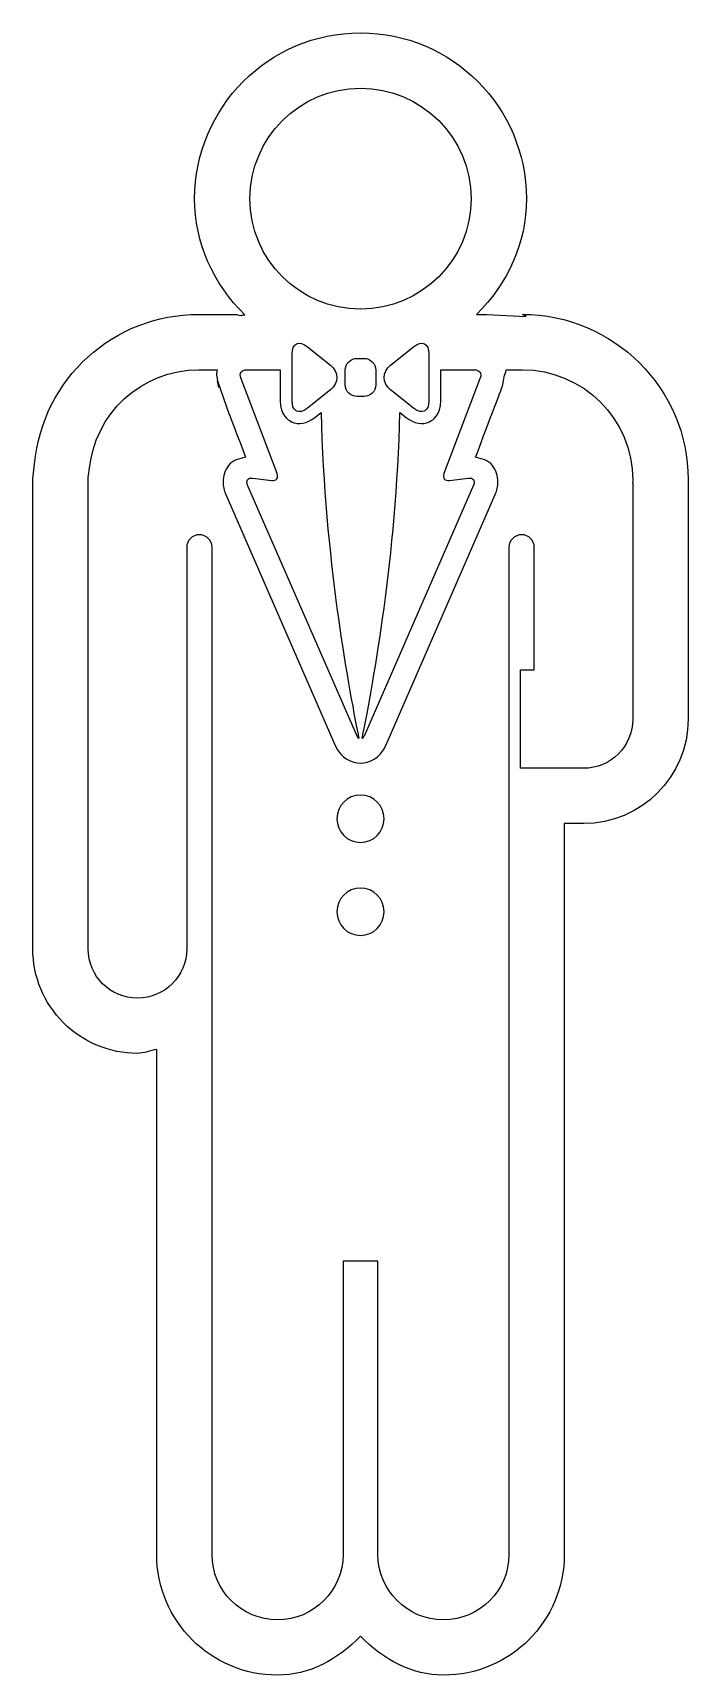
# Model space of a CAD drawing. Header units: centimetres. Extents: x -4.3 to 4.3, y -10.9 to 10.9.
import ezdxf

# ---------------------------------------------------------------- set-up
doc = ezdxf.new("R2010")
doc.units = ezdxf.units.CM
doc.header["$MEASUREMENT"] = 0
doc.layers.add('Camada 1', color=7, linetype='Continuous')

msp = doc.modelspace()

# ---------------------------------------------------------------- linework, layer by layer
at = {"layer": 'Camada 1'}
msp.add_open_spline([(-2.19824, 8.68861), (-2.19824, 8.10314), (-1.9499, 7.55593), (-1.53334, 7.15059), (-1.53334, 7.15059), (-1.55067, 7.14734), (-1.56366, 7.1448), (-1.58747, 7.14048), (-1.58747, 7.14048), (-1.60914, 7.14516), (-1.65245, 7.15493), (-1.65245, 7.15493), (-1.65245, 7.15493), (-1.65245, 7.15493), (-2.14336, 7.15493), (-2.14336, 7.15493), (-2.14336, 7.15493), (-3.27459, 7.15493), (-4.21092, 6.30162), (-4.3221, 5.1704), (-4.3221, 5.1704), (-4.3221, 5.1704), (-4.3416, 4.97765), (-4.3416, 4.97765), (-4.3416, 4.97765), (-4.3416, 4.97765), (-4.34232, -1.25758), (-4.34232, -1.25758), (-4.34232, -1.25758), (-4.34232, -1.6272), (-4.19794, -1.97516), (-3.93589, -2.2372), (-3.93589, -2.2372), (-3.67382, -2.49924), (-3.32587, -2.64363), (-2.95624, -2.64363), (-2.95624, -2.64363), (-2.8689, -2.64363), (-2.78659, -2.60683), (-2.70142, -2.59021), (-2.70142, -2.59021), (-2.70142, -3.0609), (-2.70142, -9.28525), (-2.70142, -9.28525), (-2.70142, -9.28525), (-2.70142, -10.16851), (-1.98239, -10.88717), (-1.0995, -10.88717), (-1.0995, -10.88717), (-0.68006, -10.88717), (-0.30178, -10.68143), (-0.00002, -10.36882), (-0.00002, -10.36882), (0.30248, -10.6814), (0.68001, -10.88717), (1.09946, -10.88717), (1.09946, -10.88717), (1.98309, -10.88717), (2.70141, -10.16851), (2.70141, -9.28525), (2.70141, -9.28525), (2.70141, -9.28525), (2.70141, 0.00147), (2.70141, 0.40321), (2.70141, 0.40321), (2.82772, 0.40321), (2.95623, 0.40321), (2.95623, 0.40321), (2.95623, 0.40321), (3.72077, 0.40321), (4.34233, 1.02514), (4.34233, 1.78928), (4.34233, 1.78928), (4.34233, 1.78928), (4.34233, 4.96354), (4.34233, 4.96388), (4.34233, 4.96388), (4.34233, 6.16731), (3.35692, 7.1531), (2.14555, 7.15452), (2.14555, 7.15452), (2.14555, 7.15452), (2.19754, 7.12708), (2.19754, 7.12708), (2.19754, 7.12708), (2.19754, 7.12708), (1.67631, 7.15489), (1.67631, 7.15489), (1.67631, 7.15489), (1.67631, 7.15489), (1.57812, 7.15489), (1.53698, 7.15489), (1.53698, 7.15489), (1.95134, 7.55952), (2.19897, 8.10493), (2.19897, 8.6886), (2.19897, 8.6886), (2.19895, 9.90107), (1.21211, 10.88719), (0, 10.88719), (0, 10.88719), (-1.21211, 10.88719), (-2.19824, 9.90107), (-2.19824, 8.68861)], degree=3, knots=[0, 0, 0, 0, 0.03703704, 0.03703704, 0.03703704, 0.03703704, 0.07407407, 0.07407407, 0.07407407, 0.07407407, 0.11111111, 0.11111111, 0.11111111, 0.11111111, 0.14814815, 0.14814815, 0.14814815, 0.14814815, 0.18518519, 0.18518519, 0.18518519, 0.18518519, 0.22222222, 0.22222222, 0.22222222, 0.22222222, 0.25925926, 0.25925926, 0.25925926, 0.25925926, 0.2962963, 0.2962963, 0.2962963, 0.2962963, 0.33333333, 0.33333333, 0.33333333, 0.33333333, 0.37037037, 0.37037037, 0.37037037, 0.37037037, 0.40740741, 0.40740741, 0.40740741, 0.40740741, 0.44444444, 0.44444444, 0.44444444, 0.44444444, 0.48148148, 0.48148148, 0.48148148, 0.48148148, 0.51851852, 0.51851852, 0.51851852, 0.51851852, 0.55555556, 0.55555556, 0.55555556, 0.55555556, 0.59259259, 0.59259259, 0.59259259, 0.59259259, 0.62962963, 0.62962963, 0.62962963, 0.62962963, 0.66666667, 0.66666667, 0.66666667, 0.66666667, 0.7037037, 0.7037037, 0.7037037, 0.7037037, 0.74074074, 0.74074074, 0.74074074, 0.74074074, 0.77777778, 0.77777778, 0.77777778, 0.77777778, 0.81481481, 0.81481481, 0.81481481, 0.81481481, 0.85185185, 0.85185185, 0.85185185, 0.85185185, 0.88888889, 0.88888889, 0.88888889, 0.88888889, 0.92592593, 0.92592593, 0.92592593, 0.92592593, 1, 1, 1, 1], dxfattribs=at)
at = {"layer": 'Camada 1', "color": 7}
for points, knots in [([(0, 7.22348), (0.80925, 7.22348), (1.4655, 7.87936), (1.4655, 8.68861), (1.4655, 8.68861), (1.4655, 9.49752), (0.80925, 10.15337), (0, 10.15337), (0, 10.15337), (-0.80854, 10.15337), (-1.46476, 9.49749), (-1.46476, 8.68861), (-1.46476, 8.68861), (-1.46476, 7.87933), (-0.80854, 7.22348), (0, 7.22348)], [0, 0, 0, 0, 0.2, 0.2, 0.2, 0.2, 0.4, 0.4, 0.4, 0.4, 0.6, 0.6, 0.6, 0.6, 1, 1, 1, 1]), ([(-0.90673, 6.62611), (-0.90673, 6.62611), (-0.90673, 6.00995), (-0.90673, 6.00995), (-0.90673, 6.00995), (-0.90673, 5.86594), (-0.81431, 5.82188), (-0.70242, 5.91139), (-0.70242, 5.91139), (-0.70242, 5.91139), (-0.39704, 6.15504), (-0.39704, 6.15504), (-0.39704, 6.15504), (-0.28515, 6.24455), (-0.28515, 6.39147), (-0.39704, 6.48098), (-0.39704, 6.48098), (-0.39704, 6.48098), (-0.70242, 6.72498), (-0.70242, 6.72498), (-0.70242, 6.72498), (-0.81431, 6.81452), (-0.90673, 6.77012), (-0.90673, 6.62611)], [0, 0, 0, 0, 0.14285714, 0.14285714, 0.14285714, 0.14285714, 0.28571429, 0.28571429, 0.28571429, 0.28571429, 0.42857143, 0.42857143, 0.42857143, 0.42857143, 0.57142857, 0.57142857, 0.57142857, 0.57142857, 0.71428571, 0.71428571, 0.71428571, 0.71428571, 1, 1, 1, 1]), ([(0.90673, 6.00994), (0.90673, 6.00994), (0.90673, 6.6261), (0.90673, 6.6261), (0.90673, 6.6261), (0.90673, 6.77011), (0.81505, 6.81454), (0.70242, 6.725), (0.70242, 6.725), (0.70242, 6.725), (0.39706, 6.481), (0.39706, 6.481), (0.39706, 6.481), (0.28443, 6.39149), (0.28443, 6.24457), (0.39706, 6.15506), (0.39706, 6.15506), (0.39706, 6.15506), (0.70242, 5.91141), (0.70242, 5.91141), (0.70242, 5.91141), (0.81505, 5.82188), (0.90673, 5.86593), (0.90673, 6.00994)], [0, 0, 0, 0, 0.14285714, 0.14285714, 0.14285714, 0.14285714, 0.28571429, 0.28571429, 0.28571429, 0.28571429, 0.42857143, 0.42857143, 0.42857143, 0.42857143, 0.57142857, 0.57142857, 0.57142857, 0.57142857, 0.71428571, 0.71428571, 0.71428571, 0.71428571, 1, 1, 1, 1]), ([(0.2014, 6.22145), (0.2014, 6.22145), (0.2014, 6.41494), (0.2014, 6.41494), (0.2014, 6.41494), (0.2014, 6.50085), (0.13139, 6.5716), (0.04474, 6.5716), (0.04474, 6.5716), (0.04474, 6.5716), (-0.04477, 6.5716), (-0.04477, 6.5716), (-0.04477, 6.5716), (-0.13068, 6.5716), (-0.20143, 6.50085), (-0.20143, 6.41494), (-0.20143, 6.41494), (-0.20143, 6.41494), (-0.20143, 6.22145), (-0.20143, 6.22145), (-0.20143, 6.22145), (-0.20143, 6.1352), (-0.13068, 6.06479), (-0.04477, 6.06479), (-0.04477, 6.06479), (-0.04477, 6.06479), (0.04474, 6.06479), (0.04474, 6.06479), (0.04474, 6.06479), (0.13139, 6.06479), (0.2014, 6.1352), (0.2014, 6.22145)], [0, 0, 0, 0, 0.11111111, 0.11111111, 0.11111111, 0.11111111, 0.22222222, 0.22222222, 0.22222222, 0.22222222, 0.33333333, 0.33333333, 0.33333333, 0.33333333, 0.44444444, 0.44444444, 0.44444444, 0.44444444, 0.55555556, 0.55555556, 0.55555556, 0.55555556, 0.66666667, 0.66666667, 0.66666667, 0.66666667, 0.77777778, 0.77777778, 0.77777778, 0.77777778, 1, 1, 1, 1]), ([(3.60886, 4.95632), (3.60886, 5.76486), (2.95338, 6.42034), (2.14481, 6.42108), (2.14481, 6.42108), (2.14481, 6.42108), (1.92897, 6.42108), (1.92897, 6.42108), (1.92897, 6.42108), (1.93114, 6.37597), (1.90804, 6.34853), (1.90804, 6.34853), (1.90804, 6.34853), (1.90804, 6.34853), (1.8806, 6.20126), (1.8806, 6.20055), (1.8806, 6.20055), (1.8806, 6.20055), (1.64814, 5.58801), (1.52397, 5.26062), (1.52397, 5.26062), (1.60771, 5.24078), (1.69576, 5.22162), (1.74775, 5.15198), (1.74775, 5.15198), (1.79612, 5.08774), (1.82067, 5.0112), (1.82067, 4.93145), (1.82067, 4.93145), (1.82067, 4.87695), (1.80911, 4.82064), (1.7853, 4.76648), (1.7853, 4.76648), (1.7853, 4.76648), (0.33499, 1.43844), (0.33499, 1.43844), (0.33499, 1.43844), (0.2599, 1.26662), (0.11266, 1.20563), (0.00003, 1.20563), (0.00003, 1.20563), (-0.1126, 1.20563), (-0.25913, 1.26664), (-0.33422, 1.43844), (-0.33422, 1.43844), (-0.33422, 1.43844), (-1.78528, 4.76646), (-1.78528, 4.76646), (-1.78528, 4.76646), (-1.80838, 4.82059), (-1.82065, 4.87655), (-1.82065, 4.93106), (-1.82065, 4.93106), (-1.82065, 5.01083), (-1.79538, 5.08735), (-1.74776, 5.15159), (-1.74776, 5.15159), (-1.69505, 5.22125), (-1.60772, 5.24038), (-1.52323, 5.2606), (-1.52323, 5.2606), (-1.61779, 5.50928), (-1.73908, 5.82911), (-1.73908, 5.82911), (-1.73908, 5.82911), (-1.73908, 5.82911), (-1.89357, 6.27525), (-1.89357, 6.27525), (-1.89357, 6.27525), (-1.89357, 6.27525), (-1.87698, 6.18466), (-1.87698, 6.18466), (-1.87698, 6.18466), (-1.87698, 6.18466), (-1.90802, 6.34852), (-1.90802, 6.34852), (-1.90802, 6.34852), (-1.90802, 6.34852), (-1.90948, 6.37847), (-1.9008, 6.42107), (-1.9008, 6.42107), (-1.9008, 6.42107), (-2.14336, 6.42105), (-2.14336, 6.42105), (-2.14336, 6.42105), (-2.90713, 6.42105), (-3.528, 5.83412), (-3.59513, 5.08805), (-3.59513, 5.08805), (-3.60381, 5.04545), (-3.60886, 5.00143), (-3.60886, 4.95631), (-3.60886, 4.95631), (-3.60886, 4.95631), (-3.60886, -1.25756), (-3.60886, -1.25756), (-3.60886, -1.25756), (-3.60886, -1.61816), (-3.3165, -1.91055), (-2.95624, -1.91055), (-2.95624, -1.91055), (-2.59527, -1.91055), (-2.3029, -1.61816), (-2.3029, -1.25756), (-2.3029, -1.25756), (-2.3029, -1.25756), (-2.30291, 4.06547), (-2.30291, 4.06547), (-2.30291, 4.06547), (-2.30291, 4.15789), (-2.22785, 4.23295), (-2.13543, 4.23295), (-2.13543, 4.23295), (-2.04301, 4.23295), (-1.96795, 4.15789), (-1.96795, 4.06547), (-1.96795, 4.06547), (-1.96795, 4.06547), (-1.96795, -9.28527), (-1.96795, -9.28527), (-1.96795, -9.28527), (-1.96795, -9.76499), (-1.57883, -10.15371), (-1.09948, -10.15371), (-1.09948, -10.15371), (-0.61939, -10.15371), (-0.23101, -9.76498), (-0.23101, -9.28527), (-0.23101, -9.28527), (-0.23101, -9.28527), (-0.23101, -5.39847), (-0.23101, -5.39847), (-0.23101, -5.39847), (-0.23101, -5.39847), (0.23103, -5.39847), (0.23103, -5.39847), (0.23103, -5.39847), (0.23103, -5.39847), (0.23103, -9.28525), (0.23103, -9.28525), (0.23103, -9.28525), (0.23103, -9.76497), (0.62013, -10.15369), (1.09947, -10.15369), (1.09947, -10.15369), (1.57956, -10.15369), (1.96794, -9.76496), (1.96794, -9.28525), (1.96794, -9.28525), (1.96794, -9.28525), (1.96794, 4.06547), (1.96794, 4.06547), (1.96794, 4.06547), (1.96794, 4.15789), (2.04303, 4.23295), (2.13542, 4.23295), (2.13542, 4.23295), (2.22781, 4.23295), (2.3029, 4.15789), (2.3029, 4.06547), (2.3029, 4.06547), (2.3029, 4.06547), (2.3029, 2.44225), (2.3029, 2.44225), (2.3029, 2.44225), (2.3029, 2.44225), (2.12098, 2.44225), (2.12098, 2.44225), (2.12098, 2.44225), (2.12098, 2.44225), (2.12098, 1.13632), (2.12098, 1.13632), (2.12098, 1.13632), (2.12098, 1.13632), (2.95622, 1.13632), (2.95622, 1.13632), (2.95622, 1.13632), (3.31719, 1.13632), (3.60884, 1.42868), (3.60884, 1.78929), (3.60884, 1.78929), (3.60884, 1.78929), (3.60884, 4.89639), (3.60884, 4.89639), (3.60884, 4.89639), (3.60884, 4.9065), (3.60667, 4.91623), (3.60596, 4.92634), (3.60596, 4.92634), (3.60595, 4.93645), (3.60886, 4.94619), (3.60886, 4.95632)], [0, 0, 0, 0, 0.02040816, 0.02040816, 0.02040816, 0.02040816, 0.04081633, 0.04081633, 0.04081633, 0.04081633, 0.06122449, 0.06122449, 0.06122449, 0.06122449, 0.08163265, 0.08163265, 0.08163265, 0.08163265, 0.10204082, 0.10204082, 0.10204082, 0.10204082, 0.12244898, 0.12244898, 0.12244898, 0.12244898, 0.14285714, 0.14285714, 0.14285714, 0.14285714, 0.16326531, 0.16326531, 0.16326531, 0.16326531, 0.18367347, 0.18367347, 0.18367347, 0.18367347, 0.20408163, 0.20408163, 0.20408163, 0.20408163, 0.2244898, 0.2244898, 0.2244898, 0.2244898, 0.24489796, 0.24489796, 0.24489796, 0.24489796, 0.26530612, 0.26530612, 0.26530612, 0.26530612, 0.28571429, 0.28571429, 0.28571429, 0.28571429, 0.30612245, 0.30612245, 0.30612245, 0.30612245, 0.32653061, 0.32653061, 0.32653061, 0.32653061, 0.34693878, 0.34693878, 0.34693878, 0.34693878, 0.36734694, 0.36734694, 0.36734694, 0.36734694, 0.3877551, 0.3877551, 0.3877551, 0.3877551, 0.40816327, 0.40816327, 0.40816327, 0.40816327, 0.42857143, 0.42857143, 0.42857143, 0.42857143, 0.44897959, 0.44897959, 0.44897959, 0.44897959, 0.46938776, 0.46938776, 0.46938776, 0.46938776, 0.48979592, 0.48979592, 0.48979592, 0.48979592, 0.51020408, 0.51020408, 0.51020408, 0.51020408, 0.53061224, 0.53061224, 0.53061224, 0.53061224, 0.55102041, 0.55102041, 0.55102041, 0.55102041, 0.57142857, 0.57142857, 0.57142857, 0.57142857, 0.59183673, 0.59183673, 0.59183673, 0.59183673, 0.6122449, 0.6122449, 0.6122449, 0.6122449, 0.63265306, 0.63265306, 0.63265306, 0.63265306, 0.65306122, 0.65306122, 0.65306122, 0.65306122, 0.67346939, 0.67346939, 0.67346939, 0.67346939, 0.69387755, 0.69387755, 0.69387755, 0.69387755, 0.71428571, 0.71428571, 0.71428571, 0.71428571, 0.73469388, 0.73469388, 0.73469388, 0.73469388, 0.75510204, 0.75510204, 0.75510204, 0.75510204, 0.7755102, 0.7755102, 0.7755102, 0.7755102, 0.79591837, 0.79591837, 0.79591837, 0.79591837, 0.81632653, 0.81632653, 0.81632653, 0.81632653, 0.83673469, 0.83673469, 0.83673469, 0.83673469, 0.85714286, 0.85714286, 0.85714286, 0.85714286, 0.87755102, 0.87755102, 0.87755102, 0.87755102, 0.89795918, 0.89795918, 0.89795918, 0.89795918, 0.91836735, 0.91836735, 0.91836735, 0.91836735, 0.93877551, 0.93877551, 0.93877551, 0.93877551, 0.95918367, 0.95918367, 0.95918367, 0.95918367, 1, 1, 1, 1]), ([(-1.10524, 5.04546), (-1.08214, 4.98553), (-1.11606, 4.9433), (-1.17959, 4.95161), (-1.17959, 4.95161), (-1.17959, 4.95161), (-1.42793, 4.98373), (-1.42793, 4.98373), (-1.42793, 4.98373), (-1.49146, 4.99204), (-1.52249, 4.95087), (-1.49722, 4.89205), (-1.49722, 4.89205), (-1.49722, 4.89205), (-0.04617, 1.56401), (-0.04617, 1.56401), (-0.04617, 1.56401), (-0.03969, 1.54813), (-0.03104, 1.53731), (-0.02236, 1.53009), (-0.02236, 1.53009), (-0.17685, 2.32276), (-0.47213, 3.91168), (-0.52338, 5.85328), (-0.52338, 5.85328), (-0.52338, 5.85328), (-0.60424, 5.78867), (-0.60424, 5.78867), (-0.60424, 5.78867), (-0.70677, 5.70673), (-0.82009, 5.6858), (-0.91468, 5.73128), (-0.91468, 5.73128), (-0.95942, 5.75295), (-1.0634, 5.82333), (-1.0634, 6.00994), (-1.0634, 6.00994), (-1.0634, 6.00994), (-1.0634, 6.42108), (-1.0634, 6.42108), (-1.0634, 6.42108), (-1.0634, 6.42108), (-1.51098, 6.42108), (-1.51098, 6.42108), (-1.51098, 6.42108), (-1.57522, 6.42108), (-1.60917, 6.37234), (-1.58607, 6.31207), (-1.58607, 6.31207), (-1.58607, 6.31207), (-1.10524, 5.04546), (-1.10524, 5.04546)], [0, 0, 0, 0, 0.07142857, 0.07142857, 0.07142857, 0.07142857, 0.14285714, 0.14285714, 0.14285714, 0.14285714, 0.21428571, 0.21428571, 0.21428571, 0.21428571, 0.28571429, 0.28571429, 0.28571429, 0.28571429, 0.35714286, 0.35714286, 0.35714286, 0.35714286, 0.42857143, 0.42857143, 0.42857143, 0.42857143, 0.5, 0.5, 0.5, 0.5, 0.57142857, 0.57142857, 0.57142857, 0.57142857, 0.64285714, 0.64285714, 0.64285714, 0.64285714, 0.71428571, 0.71428571, 0.71428571, 0.71428571, 0.78571429, 0.78571429, 0.78571429, 0.78571429, 0.85714286, 0.85714286, 0.85714286, 0.85714286, 1, 1, 1, 1]), ([(1.0641, 6.00994), (1.0641, 5.82333), (0.96015, 5.75295), (0.91469, 5.73128), (0.91469, 5.73128), (0.82013, 5.6858), (0.70678, 5.70673), (0.60428, 5.78867), (0.60428, 5.78867), (0.60428, 5.78867), (0.5234, 5.85328), (0.5234, 5.85328), (0.5234, 5.85328), (0.47286, 3.91169), (0.17762, 2.32276), (0.02238, 1.53009), (0.02238, 1.53009), (0.03103, 1.53731), (0.03971, 1.54813), (0.04693, 1.56401), (0.04693, 1.56401), (0.04693, 1.56401), (1.49724, 4.89205), (1.49724, 4.89205), (1.49724, 4.89205), (1.52322, 4.95089), (1.49219, 4.99204), (1.42866, 4.98373), (1.42866, 4.98373), (1.42866, 4.98373), (1.1803, 4.95161), (1.1803, 4.95161), (1.1803, 4.95161), (1.1168, 4.94333), (1.08285, 4.98556), (1.10595, 5.04546), (1.10595, 5.04546), (1.10595, 5.04546), (1.58675, 6.31205), (1.58675, 6.31205), (1.58675, 6.31205), (1.60985, 6.37232), (1.57519, 6.42106), (1.51166, 6.42106), (1.51166, 6.42106), (1.51166, 6.42106), (1.06407, 6.42105), (1.06407, 6.42105), (1.06407, 6.42105), (1.06407, 6.42105), (1.06407, 6.00994), (1.06407, 6.00994), (1.06407, 6.00994), (1.06407, 6.00994), (1.0641, 6.00994), (1.0641, 6.00994)], [0, 0, 0, 0, 0.06666667, 0.06666667, 0.06666667, 0.06666667, 0.13333333, 0.13333333, 0.13333333, 0.13333333, 0.2, 0.2, 0.2, 0.2, 0.26666667, 0.26666667, 0.26666667, 0.26666667, 0.33333333, 0.33333333, 0.33333333, 0.33333333, 0.4, 0.4, 0.4, 0.4, 0.46666667, 0.46666667, 0.46666667, 0.46666667, 0.53333333, 0.53333333, 0.53333333, 0.53333333, 0.6, 0.6, 0.6, 0.6, 0.66666667, 0.66666667, 0.66666667, 0.66666667, 0.73333333, 0.73333333, 0.73333333, 0.73333333, 0.8, 0.8, 0.8, 0.8, 0.86666667, 0.86666667, 0.86666667, 0.86666667, 1, 1, 1, 1]), ([(0, 0.15413), (-0.17328, 0.15413), (-0.31332, 0.29454), (-0.31332, 0.46745), (-0.31332, 0.46745), (-0.31332, 0.64036), (-0.17328, 0.78077), (0, 0.78077), (0, 0.78077), (0.17325, 0.78077), (0.31332, 0.64036), (0.31332, 0.46745), (0.31332, 0.46745), (0.31332, 0.29454), (0.17325, 0.15413), (0, 0.15413)], [0, 0, 0, 0, 0.2, 0.2, 0.2, 0.2, 0.4, 0.4, 0.4, 0.4, 0.6, 0.6, 0.6, 0.6, 1, 1, 1, 1]), ([(0, -1.0789), (-0.17328, -1.0789), (-0.31332, -0.93849), (-0.31332, -0.76558), (-0.31332, -0.76558), (-0.31332, -0.5927), (-0.17328, -0.45226), (0, -0.45226), (0, -0.45226), (0.17325, -0.45226), (0.31332, -0.5927), (0.31332, -0.76558), (0.31332, -0.76558), (0.31332, -0.93849), (0.17325, -1.0789), (0, -1.0789)], [0, 0, 0, 0, 0.2, 0.2, 0.2, 0.2, 0.4, 0.4, 0.4, 0.4, 0.6, 0.6, 0.6, 0.6, 1, 1, 1, 1])]:
    msp.add_open_spline(points, degree=3, knots=knots, dxfattribs=at)

doc.saveas('drawing.dxf')
